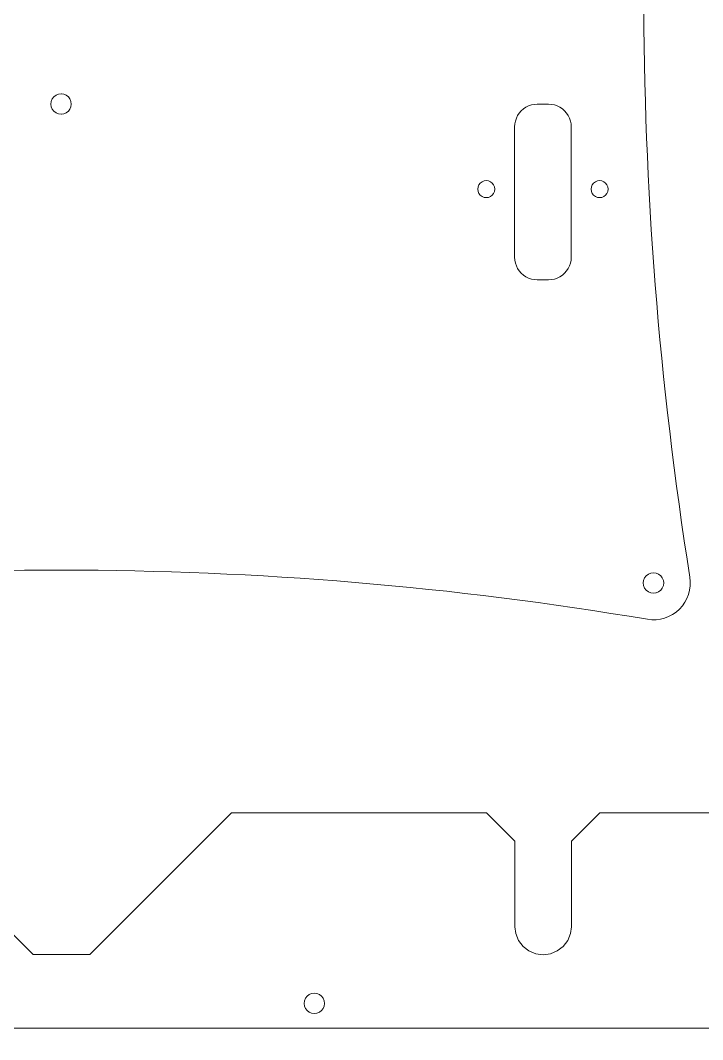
# Model space of a CAD drawing. Header units: millimetres. Extents: x -185 to 185, y -307 to 310.
# Drawn here: x -7.2 to 113.2, y -307.1 to -127.2 of the extents above; entities that cross this region are included whole.
import ezdxf

# ---------------------------------------------------------------- set-up
doc = ezdxf.new("R2010")
doc.units = ezdxf.units.MM
doc.header["$MEASUREMENT"] = 0
doc.layers.add('Layer 1', color=7, linetype='Continuous')
doc.layers.add('layer_1', color=7, linetype='Continuous')

msp = doc.modelspace()

# ---------------------------------------------------------------- linework, layer by layer
at = {"layer": 'Layer 1', "color": 250, "lineweight": 9}
msp.add_open_spline([(185.0211, -302.1421), (185.0211, -302.1421), (185.0211, 57.8579), (185.0211, 57.8579), (185.0211, 57.8579), (185.0211, 57.8579), (180.0211, 62.8579), (180.0211, 62.8579), (180.0211, 62.8579), (180.0211, 62.8579), (-179.9789, 62.8579), (-179.9789, 62.8579), (-179.9789, 62.8579), (-179.9789, 62.8579), (-184.9789, 57.8579), (-184.9789, 57.8579), (-184.9789, 57.8579), (-184.9789, 57.8579), (-184.9789, -302.3338), (-184.9789, -302.3338), (-184.9789, -302.3338), (-184.9789, -302.3338), (-179.9789, -307.1421), (-179.9789, -307.1421), (-179.9789, -307.1421), (-179.9789, -307.1421), (-159.9789, -307.1421), (-159.9789, -307.1421), (-159.9789, -307.1421), (-159.9789, -307.1421), (-157.9789, -305.1421), (-157.9789, -305.1421), (-157.9789, -305.1421), (-157.9789, -305.1421), (158.0211, -305.1421), (158.0211, -305.1421), (158.0211, -305.1421), (158.0211, -305.1421), (160.0211, -307.1421), (160.0211, -307.1421), (160.0211, -307.1421), (160.0211, -307.1421), (180.0211, -307.1421), (180.0211, -307.1421), (180.0211, -307.1421), (180.0211, -307.1421), (185.0211, -302.1421), (185.0211, -302.1421), (185.0211, -302.1421), (185.0211, -302.1421), (185.0211, -302.1421), (185.0211, -302.1421)], degree=3, knots=[0, 0, 0, 0, 0.07142857, 0.07142857, 0.07142857, 0.07142857, 0.14285714, 0.14285714, 0.14285714, 0.14285714, 0.21428571, 0.21428571, 0.21428571, 0.21428571, 0.28571429, 0.28571429, 0.28571429, 0.28571429, 0.35714286, 0.35714286, 0.35714286, 0.35714286, 0.42857143, 0.42857143, 0.42857143, 0.42857143, 0.5, 0.5, 0.5, 0.5, 0.57142857, 0.57142857, 0.57142857, 0.57142857, 0.64285714, 0.64285714, 0.64285714, 0.64285714, 0.71428571, 0.71428571, 0.71428571, 0.71428571, 0.78571429, 0.78571429, 0.78571429, 0.78571429, 0.85714286, 0.85714286, 0.85714286, 0.85714286, 1, 1, 1, 1], dxfattribs=at)
at = {"layer": 'layer_1', "color": 250, "lineweight": 9}
for points, knots in [([(130.0211, -262.1421), (130.0211, -262.1421), (125.0211, -267.1421), (125.0211, -267.1421), (125.0211, -267.1421), (125.0211, -267.1421), (95.0211, -267.1421), (95.0211, -267.1421), (95.0211, -267.1421), (95.0211, -267.1421), (90.0211, -272.1421), (90.0211, -272.1421), (90.0211, -272.1421), (90.0211, -272.1421), (90.0211, -287.2076), (90.0211, -287.2076), (90.0211, -287.2076), (90.0211, -287.2076), (89.8591, -288.4384), (89.8591, -288.4384), (89.8591, -288.4384), (89.8591, -288.4384), (89.3587, -289.6464), (89.3587, -289.6464), (89.3587, -289.6464), (89.3587, -289.6464), (88.5627, -290.6837), (88.5627, -290.6837), (88.5627, -290.6837), (88.5627, -290.6837), (87.5254, -291.4797), (87.5254, -291.4797), (87.5254, -291.4797), (87.5254, -291.4797), (86.3174, -291.98), (86.3174, -291.98), (86.3174, -291.98), (86.3174, -291.98), (85.0211, -292.1507), (85.0211, -292.1507), (85.0211, -292.1507), (85.0211, -292.1507), (83.7248, -291.98), (83.7248, -291.98), (83.7248, -291.98), (83.7248, -291.98), (82.5168, -291.4797), (82.5168, -291.4797), (82.5168, -291.4797), (82.5168, -291.4797), (81.4795, -290.6837), (81.4795, -290.6837), (81.4795, -290.6837), (81.4795, -290.6837), (80.6835, -289.6464), (80.6835, -289.6464), (80.6835, -289.6464), (80.6835, -289.6464), (80.1831, -288.4384), (80.1831, -288.4384), (80.1831, -288.4384), (80.1831, -288.4384), (80.0211, -287.2076), (80.0211, -287.2076), (80.0211, -287.2076), (80.0211, -287.2076), (80.0211, -272.1421), (80.0211, -272.1421), (80.0211, -272.1421), (80.0211, -272.1421), (75.0211, -267.1421), (75.0211, -267.1421), (75.0211, -267.1421), (75.0211, -267.1421), (30.0211, -267.1421), (30.0211, -267.1421), (30.0211, -267.1421), (30.0211, -267.1421), (5.0211, -292.1421), (5.0211, -292.1421), (5.0211, -292.1421), (5.0211, -292.1421), (-4.9789, -292.1421), (-4.9789, -292.1421), (-4.9789, -292.1421), (-4.9789, -292.1421), (-29.9789, -267.1421), (-29.9789, -267.1421), (-29.9789, -267.1421), (-29.9789, -267.1421), (-74.9789, -267.1421), (-74.9789, -267.1421), (-74.9789, -267.1421), (-74.9789, -267.1421), (-79.9789, -272.1421), (-79.9789, -272.1421), (-79.9789, -272.1421), (-79.9789, -272.1421), (-79.9789, -287.2076), (-79.9789, -287.2076), (-79.9789, -287.2076), (-79.9789, -287.2076), (-80.1409, -288.4384), (-80.1409, -288.4384), (-80.1409, -288.4384), (-80.1409, -288.4384), (-80.6413, -289.6464), (-80.6413, -289.6464), (-80.6413, -289.6464), (-80.6413, -289.6464), (-81.4372, -290.6837), (-81.4372, -290.6837), (-81.4372, -290.6837), (-81.4372, -290.6837), (-82.4746, -291.4797), (-82.4746, -291.4797), (-82.4746, -291.4797), (-82.4746, -291.4797), (-83.6825, -291.98), (-83.6825, -291.98), (-83.6825, -291.98), (-83.6825, -291.98), (-84.9789, -292.1507), (-84.9789, -292.1507), (-84.9789, -292.1507), (-84.9789, -292.1507), (-86.2752, -291.98), (-86.2752, -291.98), (-86.2752, -291.98), (-86.2752, -291.98), (-87.4832, -291.4797), (-87.4832, -291.4797), (-87.4832, -291.4797), (-87.4832, -291.4797), (-88.5205, -290.6837), (-88.5205, -290.6837), (-88.5205, -290.6837), (-88.5205, -290.6837), (-89.3165, -289.6464), (-89.3165, -289.6464), (-89.3165, -289.6464), (-89.3165, -289.6464), (-89.8168, -288.4384), (-89.8168, -288.4384), (-89.8168, -288.4384), (-89.8168, -288.4384), (-89.9789, -287.2076), (-89.9789, -287.2076), (-89.9789, -287.2076), (-89.9789, -287.2076), (-89.9789, -272.1421), (-89.9789, -272.1421), (-89.9789, -272.1421), (-89.9789, -272.1421), (-94.9789, -267.1421), (-94.9789, -267.1421), (-94.9789, -267.1421), (-94.9789, -267.1421), (-124.9789, -267.1421), (-124.9789, -267.1421), (-124.9789, -267.1421), (-124.9789, -267.1421), (-129.9789, -262.1421), (-129.9789, -262.1421), (-129.9789, -262.1421), (-129.9789, -262.1421), (-129.9789, 17.8579), (-129.9789, 17.8579), (-129.9789, 17.8579), (-129.9789, 17.8579), (-124.9789, 22.8579), (-124.9789, 22.8579), (-124.9789, 22.8579), (-124.9789, 22.8579), (125.0211, 22.8579), (125.0211, 22.8579), (125.0211, 22.8579), (125.0211, 22.8579), (130.0211, 17.8579), (130.0211, 17.8579), (130.0211, 17.8579), (130.0211, 17.8579), (130.0211, -262.1421), (130.0211, -262.1421), (130.0211, -262.1421), (130.0211, -262.1421), (130.0211, -262.1421), (130.0211, -262.1421)], [0, 0, 0, 0, 0.02083333, 0.02083333, 0.02083333, 0.02083333, 0.04166667, 0.04166667, 0.04166667, 0.04166667, 0.0625, 0.0625, 0.0625, 0.0625, 0.08333333, 0.08333333, 0.08333333, 0.08333333, 0.10416667, 0.10416667, 0.10416667, 0.10416667, 0.125, 0.125, 0.125, 0.125, 0.14583333, 0.14583333, 0.14583333, 0.14583333, 0.16666667, 0.16666667, 0.16666667, 0.16666667, 0.1875, 0.1875, 0.1875, 0.1875, 0.20833333, 0.20833333, 0.20833333, 0.20833333, 0.22916667, 0.22916667, 0.22916667, 0.22916667, 0.25, 0.25, 0.25, 0.25, 0.27083333, 0.27083333, 0.27083333, 0.27083333, 0.29166667, 0.29166667, 0.29166667, 0.29166667, 0.3125, 0.3125, 0.3125, 0.3125, 0.33333333, 0.33333333, 0.33333333, 0.33333333, 0.35416667, 0.35416667, 0.35416667, 0.35416667, 0.375, 0.375, 0.375, 0.375, 0.39583333, 0.39583333, 0.39583333, 0.39583333, 0.41666667, 0.41666667, 0.41666667, 0.41666667, 0.4375, 0.4375, 0.4375, 0.4375, 0.45833333, 0.45833333, 0.45833333, 0.45833333, 0.47916667, 0.47916667, 0.47916667, 0.47916667, 0.5, 0.5, 0.5, 0.5, 0.52083333, 0.52083333, 0.52083333, 0.52083333, 0.54166667, 0.54166667, 0.54166667, 0.54166667, 0.5625, 0.5625, 0.5625, 0.5625, 0.58333333, 0.58333333, 0.58333333, 0.58333333, 0.60416667, 0.60416667, 0.60416667, 0.60416667, 0.625, 0.625, 0.625, 0.625, 0.64583333, 0.64583333, 0.64583333, 0.64583333, 0.66666667, 0.66666667, 0.66666667, 0.66666667, 0.6875, 0.6875, 0.6875, 0.6875, 0.70833333, 0.70833333, 0.70833333, 0.70833333, 0.72916667, 0.72916667, 0.72916667, 0.72916667, 0.75, 0.75, 0.75, 0.75, 0.77083333, 0.77083333, 0.77083333, 0.77083333, 0.79166667, 0.79166667, 0.79166667, 0.79166667, 0.8125, 0.8125, 0.8125, 0.8125, 0.83333333, 0.83333333, 0.83333333, 0.83333333, 0.85416667, 0.85416667, 0.85416667, 0.85416667, 0.875, 0.875, 0.875, 0.875, 0.89583333, 0.89583333, 0.89583333, 0.89583333, 0.91666667, 0.91666667, 0.91666667, 0.91666667, 0.9375, 0.9375, 0.9375, 0.9375, 0.95833333, 0.95833333, 0.95833333, 0.95833333, 1, 1, 1, 1]), ([(110.9197, -225.5295), (100.0595, -156.9752), (100.0617, -87.118), (110.9197, -18.5634), (110.9197, -18.5634), (111.2471, -16.494), (110.5589, -14.3951), (109.0683, -12.9228), (109.0683, -12.9228), (107.5777, -11.4504), (105.4711, -10.7862), (103.4058, -11.1391), (103.4058, -11.1391), (34.9642, -22.8252), (-34.986, -22.8157), (-103.4258, -11.1186), (-103.4258, -11.1186), (-105.5097, -10.7628), (-107.6349, -11.4407), (-109.1264, -12.9388), (-109.1264, -12.9388), (-110.618, -14.4369), (-111.2885, -16.5645), (-110.9236, -18.6467), (-110.9236, -18.6467), (-98.9461, -87.0448), (-98.9488, -157.0268), (-110.9236, -225.4253), (-110.9236, -225.4253), (-111.2874, -227.5056), (-110.6199, -229.6314), (-109.1308, -231.1289), (-109.1308, -231.1289), (-107.6417, -232.6264), (-105.5202, -233.3078), (-103.4379, -232.9555), (-103.4379, -232.9555), (-34.9793, -221.3859), (34.9576, -221.3884), (103.4167, -232.9555), (103.4167, -232.9555), (105.4807, -233.304), (107.5847, -232.6389), (109.0722, -231.1662), (109.0722, -231.1662), (110.5597, -229.6935), (111.2475, -227.5968), (110.9197, -225.5295), (110.9197, -225.5295), (110.9197, -225.5295), (110.9197, -225.5295), (110.9197, -225.5295)], [0, 0, 0, 0, 0.07142857, 0.07142857, 0.07142857, 0.07142857, 0.14285714, 0.14285714, 0.14285714, 0.14285714, 0.21428571, 0.21428571, 0.21428571, 0.21428571, 0.28571429, 0.28571429, 0.28571429, 0.28571429, 0.35714286, 0.35714286, 0.35714286, 0.35714286, 0.42857143, 0.42857143, 0.42857143, 0.42857143, 0.5, 0.5, 0.5, 0.5, 0.57142857, 0.57142857, 0.57142857, 0.57142857, 0.64285714, 0.64285714, 0.64285714, 0.64285714, 0.71428571, 0.71428571, 0.71428571, 0.71428571, 0.78571429, 0.78571429, 0.78571429, 0.78571429, 0.85714286, 0.85714286, 0.85714286, 0.85714286, 1, 1, 1, 1]), ([(1.2249, -140.7493), (1.2249, -140.7493), (1.511, -141.122), (1.511, -141.122), (1.511, -141.122), (1.511, -141.122), (1.6909, -141.5561), (1.6909, -141.5561), (1.6909, -141.5561), (1.6909, -141.5561), (1.7523, -142.022), (1.7523, -142.022), (1.7523, -142.022), (1.7523, -142.022), (1.691, -142.4879), (1.691, -142.4879), (1.691, -142.4879), (1.691, -142.4879), (1.5113, -142.922), (1.5113, -142.922), (1.5113, -142.922), (1.5113, -142.922), (1.2253, -143.2949), (1.2253, -143.2949), (1.2253, -143.2949), (1.2253, -143.2949), (0.8525, -143.581), (0.8525, -143.581), (0.8525, -143.581), (0.8525, -143.581), (0.4184, -143.7609), (0.4184, -143.7609), (0.4184, -143.7609), (0.4184, -143.7609), (-0.0107, -143.8174), (-0.0107, -143.8174), (-0.0107, -143.8174), (-0.0107, -143.8174), (-0.0474, -143.8223), (-0.0474, -143.8223), (-0.0474, -143.8223), (-0.0474, -143.8223), (-0.5133, -143.761), (-0.5133, -143.761), (-0.5133, -143.761), (-0.5133, -143.761), (-0.9475, -143.5812), (-0.9475, -143.5812), (-0.9475, -143.5812), (-0.9475, -143.5812), (-1.3203, -143.2952), (-1.3203, -143.2952), (-1.3203, -143.2952), (-1.3203, -143.2952), (-1.6064, -142.9225), (-1.6064, -142.9225), (-1.6064, -142.9225), (-1.6064, -142.9225), (-1.7863, -142.4884), (-1.7863, -142.4884), (-1.7863, -142.4884), (-1.7863, -142.4884), (-1.8477, -142.0225), (-1.8477, -142.0225), (-1.8477, -142.0225), (-1.8477, -142.0225), (-1.7864, -141.5566), (-1.7864, -141.5566), (-1.7864, -141.5566), (-1.7864, -141.5566), (-1.6067, -141.1225), (-1.6067, -141.1225), (-1.6067, -141.1225), (-1.6067, -141.1225), (-1.3207, -140.7496), (-1.3207, -140.7496), (-1.3207, -140.7496), (-1.3207, -140.7496), (-0.9479, -140.4635), (-0.9479, -140.4635), (-0.9479, -140.4635), (-0.9479, -140.4635), (-0.5138, -140.2837), (-0.5138, -140.2837), (-0.5138, -140.2837), (-0.5138, -140.2837), (-0.0479, -140.2223), (-0.0479, -140.2223), (-0.0479, -140.2223), (-0.0479, -140.2223), (-0.0107, -140.2272), (-0.0107, -140.2272), (-0.0107, -140.2272), (-0.0107, -140.2272), (0.4179, -140.2835), (0.4179, -140.2835), (0.4179, -140.2835), (0.4179, -140.2835), (0.8521, -140.4633), (0.8521, -140.4633), (0.8521, -140.4633), (0.8521, -140.4633), (1.2249, -140.7493), (1.2249, -140.7493), (1.2249, -140.7493), (1.2249, -140.7493), (1.2249, -140.7493), (1.2249, -140.7493)], [0, 0, 0, 0, 0.03571429, 0.03571429, 0.03571429, 0.03571429, 0.07142857, 0.07142857, 0.07142857, 0.07142857, 0.10714286, 0.10714286, 0.10714286, 0.10714286, 0.14285714, 0.14285714, 0.14285714, 0.14285714, 0.17857143, 0.17857143, 0.17857143, 0.17857143, 0.21428571, 0.21428571, 0.21428571, 0.21428571, 0.25, 0.25, 0.25, 0.25, 0.28571429, 0.28571429, 0.28571429, 0.28571429, 0.32142857, 0.32142857, 0.32142857, 0.32142857, 0.35714286, 0.35714286, 0.35714286, 0.35714286, 0.39285714, 0.39285714, 0.39285714, 0.39285714, 0.42857143, 0.42857143, 0.42857143, 0.42857143, 0.46428571, 0.46428571, 0.46428571, 0.46428571, 0.5, 0.5, 0.5, 0.5, 0.53571429, 0.53571429, 0.53571429, 0.53571429, 0.57142857, 0.57142857, 0.57142857, 0.57142857, 0.60714286, 0.60714286, 0.60714286, 0.60714286, 0.64285714, 0.64285714, 0.64285714, 0.64285714, 0.67857143, 0.67857143, 0.67857143, 0.67857143, 0.71428571, 0.71428571, 0.71428571, 0.71428571, 0.75, 0.75, 0.75, 0.75, 0.78571429, 0.78571429, 0.78571429, 0.78571429, 0.82142857, 0.82142857, 0.82142857, 0.82142857, 0.85714286, 0.85714286, 0.85714286, 0.85714286, 0.89285714, 0.89285714, 0.89285714, 0.89285714, 0.92857143, 0.92857143, 0.92857143, 0.92857143, 1, 1, 1, 1]), ([(88.4244, -142.8697), (88.4244, -142.8697), (88.8177, -143.2147), (88.8177, -143.2147), (88.8177, -143.2147), (88.8177, -143.2147), (89.1627, -143.608), (89.1627, -143.608), (89.1627, -143.608), (89.1627, -143.608), (89.4534, -144.0431), (89.4534, -144.0431), (89.4534, -144.0431), (89.4534, -144.0431), (89.6848, -144.5124), (89.6848, -144.5124), (89.6848, -144.5124), (89.6848, -144.5124), (89.853, -145.0078), (89.853, -145.0078), (89.853, -145.0078), (89.853, -145.0078), (89.9551, -145.521), (89.9551, -145.521), (89.9551, -145.521), (89.9551, -145.521), (89.9893, -146.0431), (89.9893, -146.0431), (89.9893, -146.0431), (89.9893, -146.0431), (89.9893, -169.0431), (89.9893, -169.0431), (89.9893, -169.0431), (89.9893, -169.0431), (89.9551, -169.5652), (89.9551, -169.5652), (89.9551, -169.5652), (89.9551, -169.5652), (89.853, -170.0784), (89.853, -170.0784), (89.853, -170.0784), (89.853, -170.0784), (89.6848, -170.5738), (89.6848, -170.5738), (89.6848, -170.5738), (89.6848, -170.5738), (89.4534, -171.0431), (89.4534, -171.0431), (89.4534, -171.0431), (89.4534, -171.0431), (89.1627, -171.4781), (89.1627, -171.4781), (89.1627, -171.4781), (89.1627, -171.4781), (88.8177, -171.8715), (88.8177, -171.8715), (88.8177, -171.8715), (88.8177, -171.8715), (88.4244, -172.2165), (88.4244, -172.2165), (88.4244, -172.2165), (88.4244, -172.2165), (87.9893, -172.5072), (87.9893, -172.5072), (87.9893, -172.5072), (87.9893, -172.5072), (87.5201, -172.7386), (87.5201, -172.7386), (87.5201, -172.7386), (87.5201, -172.7386), (87.0246, -172.9068), (87.0246, -172.9068), (87.0246, -172.9068), (87.0246, -172.9068), (86.5114, -173.0089), (86.5114, -173.0089), (86.5114, -173.0089), (86.5114, -173.0089), (85.9893, -173.0431), (85.9893, -173.0431), (85.9893, -173.0431), (85.9893, -173.0431), (83.9893, -173.0431), (83.9893, -173.0431), (83.9893, -173.0431), (83.9893, -173.0431), (83.4672, -173.0089), (83.4672, -173.0089), (83.4672, -173.0089), (83.4672, -173.0089), (82.954, -172.9068), (82.954, -172.9068), (82.954, -172.9068), (82.954, -172.9068), (82.4586, -172.7386), (82.4586, -172.7386), (82.4586, -172.7386), (82.4586, -172.7386), (81.9893, -172.5072), (81.9893, -172.5072), (81.9893, -172.5072), (81.9893, -172.5072), (81.5543, -172.2165), (81.5543, -172.2165), (81.5543, -172.2165), (81.5543, -172.2165), (81.1609, -171.8715), (81.1609, -171.8715), (81.1609, -171.8715), (81.1609, -171.8715), (80.8159, -171.4781), (80.8159, -171.4781), (80.8159, -171.4781), (80.8159, -171.4781), (80.5252, -171.0431), (80.5252, -171.0431), (80.5252, -171.0431), (80.5252, -171.0431), (80.2938, -170.5738), (80.2938, -170.5738), (80.2938, -170.5738), (80.2938, -170.5738), (80.1256, -170.0784), (80.1256, -170.0784), (80.1256, -170.0784), (80.1256, -170.0784), (80.0235, -169.5652), (80.0235, -169.5652), (80.0235, -169.5652), (80.0235, -169.5652), (79.9893, -169.0431), (79.9893, -169.0431), (79.9893, -169.0431), (79.9893, -169.0431), (79.9893, -146.0431), (79.9893, -146.0431), (79.9893, -146.0431), (79.9893, -146.0431), (80.0235, -145.521), (80.0235, -145.521), (80.0235, -145.521), (80.0235, -145.521), (80.1256, -145.0078), (80.1256, -145.0078), (80.1256, -145.0078), (80.1256, -145.0078), (80.2938, -144.5124), (80.2938, -144.5124), (80.2938, -144.5124), (80.2938, -144.5124), (80.5252, -144.0431), (80.5252, -144.0431), (80.5252, -144.0431), (80.5252, -144.0431), (80.8159, -143.608), (80.8159, -143.608), (80.8159, -143.608), (80.8159, -143.608), (81.1609, -143.2147), (81.1609, -143.2147), (81.1609, -143.2147), (81.1609, -143.2147), (81.5543, -142.8697), (81.5543, -142.8697), (81.5543, -142.8697), (81.5543, -142.8697), (81.9893, -142.579), (81.9893, -142.579), (81.9893, -142.579), (81.9893, -142.579), (82.4586, -142.3476), (82.4586, -142.3476), (82.4586, -142.3476), (82.4586, -142.3476), (82.954, -142.1794), (82.954, -142.1794), (82.954, -142.1794), (82.954, -142.1794), (83.4672, -142.0773), (83.4672, -142.0773), (83.4672, -142.0773), (83.4672, -142.0773), (83.9893, -142.0431), (83.9893, -142.0431), (83.9893, -142.0431), (83.9893, -142.0431), (85.9893, -142.0431), (85.9893, -142.0431), (85.9893, -142.0431), (85.9893, -142.0431), (86.5114, -142.0773), (86.5114, -142.0773), (86.5114, -142.0773), (86.5114, -142.0773), (87.0246, -142.1794), (87.0246, -142.1794), (87.0246, -142.1794), (87.0246, -142.1794), (87.5201, -142.3476), (87.5201, -142.3476), (87.5201, -142.3476), (87.5201, -142.3476), (87.9893, -142.579), (87.9893, -142.579), (87.9893, -142.579), (87.9893, -142.579), (88.4244, -142.8697), (88.4244, -142.8697), (88.4244, -142.8697), (88.4244, -142.8697), (88.4244, -142.8697), (88.4244, -142.8697)], [0, 0, 0, 0, 0.01851852, 0.01851852, 0.01851852, 0.01851852, 0.03703704, 0.03703704, 0.03703704, 0.03703704, 0.05555556, 0.05555556, 0.05555556, 0.05555556, 0.07407407, 0.07407407, 0.07407407, 0.07407407, 0.09259259, 0.09259259, 0.09259259, 0.09259259, 0.11111111, 0.11111111, 0.11111111, 0.11111111, 0.12962963, 0.12962963, 0.12962963, 0.12962963, 0.14814815, 0.14814815, 0.14814815, 0.14814815, 0.16666667, 0.16666667, 0.16666667, 0.16666667, 0.18518519, 0.18518519, 0.18518519, 0.18518519, 0.2037037, 0.2037037, 0.2037037, 0.2037037, 0.22222222, 0.22222222, 0.22222222, 0.22222222, 0.24074074, 0.24074074, 0.24074074, 0.24074074, 0.25925926, 0.25925926, 0.25925926, 0.25925926, 0.27777778, 0.27777778, 0.27777778, 0.27777778, 0.2962963, 0.2962963, 0.2962963, 0.2962963, 0.31481481, 0.31481481, 0.31481481, 0.31481481, 0.33333333, 0.33333333, 0.33333333, 0.33333333, 0.35185185, 0.35185185, 0.35185185, 0.35185185, 0.37037037, 0.37037037, 0.37037037, 0.37037037, 0.38888889, 0.38888889, 0.38888889, 0.38888889, 0.40740741, 0.40740741, 0.40740741, 0.40740741, 0.42592593, 0.42592593, 0.42592593, 0.42592593, 0.44444444, 0.44444444, 0.44444444, 0.44444444, 0.46296296, 0.46296296, 0.46296296, 0.46296296, 0.48148148, 0.48148148, 0.48148148, 0.48148148, 0.5, 0.5, 0.5, 0.5, 0.51851852, 0.51851852, 0.51851852, 0.51851852, 0.53703704, 0.53703704, 0.53703704, 0.53703704, 0.55555556, 0.55555556, 0.55555556, 0.55555556, 0.57407407, 0.57407407, 0.57407407, 0.57407407, 0.59259259, 0.59259259, 0.59259259, 0.59259259, 0.61111111, 0.61111111, 0.61111111, 0.61111111, 0.62962963, 0.62962963, 0.62962963, 0.62962963, 0.64814815, 0.64814815, 0.64814815, 0.64814815, 0.66666667, 0.66666667, 0.66666667, 0.66666667, 0.68518519, 0.68518519, 0.68518519, 0.68518519, 0.7037037, 0.7037037, 0.7037037, 0.7037037, 0.72222222, 0.72222222, 0.72222222, 0.72222222, 0.74074074, 0.74074074, 0.74074074, 0.74074074, 0.75925926, 0.75925926, 0.75925926, 0.75925926, 0.77777778, 0.77777778, 0.77777778, 0.77777778, 0.7962963, 0.7962963, 0.7962963, 0.7962963, 0.81481481, 0.81481481, 0.81481481, 0.81481481, 0.83333333, 0.83333333, 0.83333333, 0.83333333, 0.85185185, 0.85185185, 0.85185185, 0.85185185, 0.87037037, 0.87037037, 0.87037037, 0.87037037, 0.88888889, 0.88888889, 0.88888889, 0.88888889, 0.90740741, 0.90740741, 0.90740741, 0.90740741, 0.92592593, 0.92592593, 0.92592593, 0.92592593, 0.94444444, 0.94444444, 0.94444444, 0.94444444, 0.96296296, 0.96296296, 0.96296296, 0.96296296, 1, 1, 1, 1]), ([(76.2884, -156.2861), (76.2884, -156.2861), (76.4382, -156.6478), (76.4382, -156.6478), (76.4382, -156.6478), (76.4382, -156.6478), (76.4893, -157.0361), (76.4893, -157.0361), (76.4893, -157.0361), (76.4893, -157.0361), (76.4382, -157.4243), (76.4382, -157.4243), (76.4382, -157.4243), (76.4382, -157.4243), (76.2884, -157.7861), (76.2884, -157.7861), (76.2884, -157.7861), (76.2884, -157.7861), (76.05, -158.0967), (76.05, -158.0967), (76.05, -158.0967), (76.05, -158.0967), (75.7393, -158.3351), (75.7393, -158.3351), (75.7393, -158.3351), (75.7393, -158.3351), (75.3775, -158.4849), (75.3775, -158.4849), (75.3775, -158.4849), (75.3775, -158.4849), (74.9893, -158.5361), (74.9893, -158.5361), (74.9893, -158.5361), (74.9893, -158.5361), (74.6011, -158.4849), (74.6011, -158.4849), (74.6011, -158.4849), (74.6011, -158.4849), (74.2393, -158.3351), (74.2393, -158.3351), (74.2393, -158.3351), (74.2393, -158.3351), (73.9287, -158.0967), (73.9287, -158.0967), (73.9287, -158.0967), (73.9287, -158.0967), (73.6903, -157.7861), (73.6903, -157.7861), (73.6903, -157.7861), (73.6903, -157.7861), (73.5404, -157.4243), (73.5404, -157.4243), (73.5404, -157.4243), (73.5404, -157.4243), (73.4893, -157.0361), (73.4893, -157.0361), (73.4893, -157.0361), (73.4893, -157.0361), (73.5404, -156.6478), (73.5404, -156.6478), (73.5404, -156.6478), (73.5404, -156.6478), (73.6903, -156.2861), (73.6903, -156.2861), (73.6903, -156.2861), (73.6903, -156.2861), (73.9287, -155.9754), (73.9287, -155.9754), (73.9287, -155.9754), (73.9287, -155.9754), (74.2393, -155.737), (74.2393, -155.737), (74.2393, -155.737), (74.2393, -155.737), (74.6011, -155.5872), (74.6011, -155.5872), (74.6011, -155.5872), (74.6011, -155.5872), (74.9893, -155.5361), (74.9893, -155.5361), (74.9893, -155.5361), (74.9893, -155.5361), (75.3775, -155.5872), (75.3775, -155.5872), (75.3775, -155.5872), (75.3775, -155.5872), (75.7393, -155.737), (75.7393, -155.737), (75.7393, -155.737), (75.7393, -155.737), (76.05, -155.9754), (76.05, -155.9754), (76.05, -155.9754), (76.05, -155.9754), (76.2884, -156.2861), (76.2884, -156.2861), (76.2884, -156.2861), (76.2884, -156.2861), (76.2884, -156.2861), (76.2884, -156.2861)], [0, 0, 0, 0, 0.03846154, 0.03846154, 0.03846154, 0.03846154, 0.07692308, 0.07692308, 0.07692308, 0.07692308, 0.11538462, 0.11538462, 0.11538462, 0.11538462, 0.15384615, 0.15384615, 0.15384615, 0.15384615, 0.19230769, 0.19230769, 0.19230769, 0.19230769, 0.23076923, 0.23076923, 0.23076923, 0.23076923, 0.26923077, 0.26923077, 0.26923077, 0.26923077, 0.30769231, 0.30769231, 0.30769231, 0.30769231, 0.34615385, 0.34615385, 0.34615385, 0.34615385, 0.38461538, 0.38461538, 0.38461538, 0.38461538, 0.42307692, 0.42307692, 0.42307692, 0.42307692, 0.46153846, 0.46153846, 0.46153846, 0.46153846, 0.5, 0.5, 0.5, 0.5, 0.53846154, 0.53846154, 0.53846154, 0.53846154, 0.57692308, 0.57692308, 0.57692308, 0.57692308, 0.61538462, 0.61538462, 0.61538462, 0.61538462, 0.65384615, 0.65384615, 0.65384615, 0.65384615, 0.69230769, 0.69230769, 0.69230769, 0.69230769, 0.73076923, 0.73076923, 0.73076923, 0.73076923, 0.76923077, 0.76923077, 0.76923077, 0.76923077, 0.80769231, 0.80769231, 0.80769231, 0.80769231, 0.84615385, 0.84615385, 0.84615385, 0.84615385, 0.88461538, 0.88461538, 0.88461538, 0.88461538, 0.92307692, 0.92307692, 0.92307692, 0.92307692, 1, 1, 1, 1]), ([(96.2884, -156.2861), (96.2884, -156.2861), (96.4382, -156.6478), (96.4382, -156.6478), (96.4382, -156.6478), (96.4382, -156.6478), (96.4893, -157.0361), (96.4893, -157.0361), (96.4893, -157.0361), (96.4893, -157.0361), (96.4382, -157.4243), (96.4382, -157.4243), (96.4382, -157.4243), (96.4382, -157.4243), (96.2884, -157.7861), (96.2884, -157.7861), (96.2884, -157.7861), (96.2884, -157.7861), (96.05, -158.0967), (96.05, -158.0967), (96.05, -158.0967), (96.05, -158.0967), (95.7393, -158.3351), (95.7393, -158.3351), (95.7393, -158.3351), (95.7393, -158.3351), (95.3775, -158.4849), (95.3775, -158.4849), (95.3775, -158.4849), (95.3775, -158.4849), (94.9893, -158.5361), (94.9893, -158.5361), (94.9893, -158.5361), (94.9893, -158.5361), (94.6011, -158.4849), (94.6011, -158.4849), (94.6011, -158.4849), (94.6011, -158.4849), (94.2393, -158.3351), (94.2393, -158.3351), (94.2393, -158.3351), (94.2393, -158.3351), (93.9287, -158.0967), (93.9287, -158.0967), (93.9287, -158.0967), (93.9287, -158.0967), (93.6903, -157.7861), (93.6903, -157.7861), (93.6903, -157.7861), (93.6903, -157.7861), (93.5404, -157.4243), (93.5404, -157.4243), (93.5404, -157.4243), (93.5404, -157.4243), (93.4893, -157.0361), (93.4893, -157.0361), (93.4893, -157.0361), (93.4893, -157.0361), (93.5404, -156.6478), (93.5404, -156.6478), (93.5404, -156.6478), (93.5404, -156.6478), (93.6903, -156.2861), (93.6903, -156.2861), (93.6903, -156.2861), (93.6903, -156.2861), (93.9287, -155.9754), (93.9287, -155.9754), (93.9287, -155.9754), (93.9287, -155.9754), (94.2393, -155.737), (94.2393, -155.737), (94.2393, -155.737), (94.2393, -155.737), (94.6011, -155.5872), (94.6011, -155.5872), (94.6011, -155.5872), (94.6011, -155.5872), (94.9893, -155.5361), (94.9893, -155.5361), (94.9893, -155.5361), (94.9893, -155.5361), (95.3775, -155.5872), (95.3775, -155.5872), (95.3775, -155.5872), (95.3775, -155.5872), (95.7393, -155.737), (95.7393, -155.737), (95.7393, -155.737), (95.7393, -155.737), (96.05, -155.9754), (96.05, -155.9754), (96.05, -155.9754), (96.05, -155.9754), (96.2884, -156.2861), (96.2884, -156.2861), (96.2884, -156.2861), (96.2884, -156.2861), (96.2884, -156.2861), (96.2884, -156.2861)], [0, 0, 0, 0, 0.03846154, 0.03846154, 0.03846154, 0.03846154, 0.07692308, 0.07692308, 0.07692308, 0.07692308, 0.11538462, 0.11538462, 0.11538462, 0.11538462, 0.15384615, 0.15384615, 0.15384615, 0.15384615, 0.19230769, 0.19230769, 0.19230769, 0.19230769, 0.23076923, 0.23076923, 0.23076923, 0.23076923, 0.26923077, 0.26923077, 0.26923077, 0.26923077, 0.30769231, 0.30769231, 0.30769231, 0.30769231, 0.34615385, 0.34615385, 0.34615385, 0.34615385, 0.38461538, 0.38461538, 0.38461538, 0.38461538, 0.42307692, 0.42307692, 0.42307692, 0.42307692, 0.46153846, 0.46153846, 0.46153846, 0.46153846, 0.5, 0.5, 0.5, 0.5, 0.53846154, 0.53846154, 0.53846154, 0.53846154, 0.57692308, 0.57692308, 0.57692308, 0.57692308, 0.61538462, 0.61538462, 0.61538462, 0.61538462, 0.65384615, 0.65384615, 0.65384615, 0.65384615, 0.69230769, 0.69230769, 0.69230769, 0.69230769, 0.73076923, 0.73076923, 0.73076923, 0.73076923, 0.76923077, 0.76923077, 0.76923077, 0.76923077, 0.80769231, 0.80769231, 0.80769231, 0.80769231, 0.84615385, 0.84615385, 0.84615385, 0.84615385, 0.88461538, 0.88461538, 0.88461538, 0.88461538, 0.92307692, 0.92307692, 0.92307692, 0.92307692, 1, 1, 1, 1]), ([(106.0585, -225.6464), (106.0585, -225.6464), (106.2384, -226.0806), (106.2384, -226.0806), (106.2384, -226.0806), (106.2384, -226.0806), (106.2997, -226.5464), (106.2997, -226.5464), (106.2997, -226.5464), (106.2997, -226.5464), (106.2384, -227.0123), (106.2384, -227.0123), (106.2384, -227.0123), (106.2384, -227.0123), (106.1412, -227.2469), (106.1412, -227.2469), (106.1412, -227.2469), (106.1412, -227.2469), (106.0585, -227.4464), (106.0585, -227.4464), (106.0585, -227.4464), (106.0585, -227.4464), (105.7725, -227.8192), (105.7725, -227.8192), (105.7725, -227.8192), (105.7725, -227.8192), (105.3997, -228.1053), (105.3997, -228.1053), (105.3997, -228.1053), (105.3997, -228.1053), (104.9656, -228.2851), (104.9656, -228.2851), (104.9656, -228.2851), (104.9656, -228.2851), (104.919, -228.286), (104.919, -228.286), (104.919, -228.286), (104.919, -228.286), (104.4997, -228.3464), (104.4997, -228.3464), (104.4997, -228.3464), (104.4997, -228.3464), (104.0338, -228.2851), (104.0338, -228.2851), (104.0338, -228.2851), (104.0338, -228.2851), (103.5997, -228.1053), (103.5997, -228.1053), (103.5997, -228.1053), (103.5997, -228.1053), (103.2269, -227.8192), (103.2269, -227.8192), (103.2269, -227.8192), (103.2269, -227.8192), (102.9409, -227.4464), (102.9409, -227.4464), (102.9409, -227.4464), (102.9409, -227.4464), (102.761, -227.0123), (102.761, -227.0123), (102.761, -227.0123), (102.761, -227.0123), (102.6997, -226.5464), (102.6997, -226.5464), (102.6997, -226.5464), (102.6997, -226.5464), (102.761, -226.0806), (102.761, -226.0806), (102.761, -226.0806), (102.761, -226.0806), (102.9409, -225.6464), (102.9409, -225.6464), (102.9409, -225.6464), (102.9409, -225.6464), (103.2269, -225.2736), (103.2269, -225.2736), (103.2269, -225.2736), (103.2269, -225.2736), (103.5997, -224.9876), (103.5997, -224.9876), (103.5997, -224.9876), (103.5997, -224.9876), (104.0338, -224.8078), (104.0338, -224.8078), (104.0338, -224.8078), (104.0338, -224.8078), (104.4997, -224.7464), (104.4997, -224.7464), (104.4997, -224.7464), (104.4997, -224.7464), (104.9656, -224.8078), (104.9656, -224.8078), (104.9656, -224.8078), (104.9656, -224.8078), (105.3997, -224.9876), (105.3997, -224.9876), (105.3997, -224.9876), (105.3997, -224.9876), (105.7725, -225.2736), (105.7725, -225.2736), (105.7725, -225.2736), (105.7725, -225.2736), (106.0585, -225.6464), (106.0585, -225.6464), (106.0585, -225.6464), (106.0585, -225.6464), (106.0585, -225.6464), (106.0585, -225.6464)], [0, 0, 0, 0, 0.03571429, 0.03571429, 0.03571429, 0.03571429, 0.07142857, 0.07142857, 0.07142857, 0.07142857, 0.10714286, 0.10714286, 0.10714286, 0.10714286, 0.14285714, 0.14285714, 0.14285714, 0.14285714, 0.17857143, 0.17857143, 0.17857143, 0.17857143, 0.21428571, 0.21428571, 0.21428571, 0.21428571, 0.25, 0.25, 0.25, 0.25, 0.28571429, 0.28571429, 0.28571429, 0.28571429, 0.32142857, 0.32142857, 0.32142857, 0.32142857, 0.35714286, 0.35714286, 0.35714286, 0.35714286, 0.39285714, 0.39285714, 0.39285714, 0.39285714, 0.42857143, 0.42857143, 0.42857143, 0.42857143, 0.46428571, 0.46428571, 0.46428571, 0.46428571, 0.5, 0.5, 0.5, 0.5, 0.53571429, 0.53571429, 0.53571429, 0.53571429, 0.57142857, 0.57142857, 0.57142857, 0.57142857, 0.60714286, 0.60714286, 0.60714286, 0.60714286, 0.64285714, 0.64285714, 0.64285714, 0.64285714, 0.67857143, 0.67857143, 0.67857143, 0.67857143, 0.71428571, 0.71428571, 0.71428571, 0.71428571, 0.75, 0.75, 0.75, 0.75, 0.78571429, 0.78571429, 0.78571429, 0.78571429, 0.82142857, 0.82142857, 0.82142857, 0.82142857, 0.85714286, 0.85714286, 0.85714286, 0.85714286, 0.89285714, 0.89285714, 0.89285714, 0.89285714, 0.92857143, 0.92857143, 0.92857143, 0.92857143, 1, 1, 1, 1]), ([(46.426, -300.747), (46.426, -300.747), (46.3647, -301.2128), (46.3647, -301.2128), (46.3647, -301.2128), (46.3647, -301.2128), (46.1849, -301.647), (46.1849, -301.647), (46.1849, -301.647), (46.1849, -301.647), (45.8988, -302.0198), (45.8988, -302.0198), (45.8988, -302.0198), (45.8988, -302.0198), (45.526, -302.3058), (45.526, -302.3058), (45.526, -302.3058), (45.526, -302.3058), (45.0919, -302.4856), (45.0919, -302.4856), (45.0919, -302.4856), (45.0919, -302.4856), (44.626, -302.547), (44.626, -302.547), (44.626, -302.547), (44.626, -302.547), (44.1601, -302.4856), (44.1601, -302.4856), (44.1601, -302.4856), (44.1601, -302.4856), (43.726, -302.3058), (43.726, -302.3058), (43.726, -302.3058), (43.726, -302.3058), (43.3532, -302.0198), (43.3532, -302.0198), (43.3532, -302.0198), (43.3532, -302.0198), (43.0672, -301.647), (43.0672, -301.647), (43.0672, -301.647), (43.0672, -301.647), (42.8873, -301.2128), (42.8873, -301.2128), (42.8873, -301.2128), (42.8873, -301.2128), (42.826, -300.747), (42.826, -300.747), (42.826, -300.747), (42.826, -300.747), (42.8873, -300.2811), (42.8873, -300.2811), (42.8873, -300.2811), (42.8873, -300.2811), (43.0672, -299.847), (43.0672, -299.847), (43.0672, -299.847), (43.0672, -299.847), (43.3532, -299.4742), (43.3532, -299.4742), (43.3532, -299.4742), (43.3532, -299.4742), (43.726, -299.1881), (43.726, -299.1881), (43.726, -299.1881), (43.726, -299.1881), (44.1601, -299.0083), (44.1601, -299.0083), (44.1601, -299.0083), (44.1601, -299.0083), (44.626, -298.947), (44.626, -298.947), (44.626, -298.947), (44.626, -298.947), (45.0919, -299.0083), (45.0919, -299.0083), (45.0919, -299.0083), (45.0919, -299.0083), (45.526, -299.1881), (45.526, -299.1881), (45.526, -299.1881), (45.526, -299.1881), (45.8988, -299.4742), (45.8988, -299.4742), (45.8988, -299.4742), (45.8988, -299.4742), (46.1849, -299.847), (46.1849, -299.847), (46.1849, -299.847), (46.1849, -299.847), (46.3647, -300.2811), (46.3647, -300.2811), (46.3647, -300.2811), (46.3647, -300.2811), (46.426, -300.747), (46.426, -300.747), (46.426, -300.747), (46.426, -300.747), (46.426, -300.747), (46.426, -300.747)], [0, 0, 0, 0, 0.03846154, 0.03846154, 0.03846154, 0.03846154, 0.07692308, 0.07692308, 0.07692308, 0.07692308, 0.11538462, 0.11538462, 0.11538462, 0.11538462, 0.15384615, 0.15384615, 0.15384615, 0.15384615, 0.19230769, 0.19230769, 0.19230769, 0.19230769, 0.23076923, 0.23076923, 0.23076923, 0.23076923, 0.26923077, 0.26923077, 0.26923077, 0.26923077, 0.30769231, 0.30769231, 0.30769231, 0.30769231, 0.34615385, 0.34615385, 0.34615385, 0.34615385, 0.38461538, 0.38461538, 0.38461538, 0.38461538, 0.42307692, 0.42307692, 0.42307692, 0.42307692, 0.46153846, 0.46153846, 0.46153846, 0.46153846, 0.5, 0.5, 0.5, 0.5, 0.53846154, 0.53846154, 0.53846154, 0.53846154, 0.57692308, 0.57692308, 0.57692308, 0.57692308, 0.61538462, 0.61538462, 0.61538462, 0.61538462, 0.65384615, 0.65384615, 0.65384615, 0.65384615, 0.69230769, 0.69230769, 0.69230769, 0.69230769, 0.73076923, 0.73076923, 0.73076923, 0.73076923, 0.76923077, 0.76923077, 0.76923077, 0.76923077, 0.80769231, 0.80769231, 0.80769231, 0.80769231, 0.84615385, 0.84615385, 0.84615385, 0.84615385, 0.88461538, 0.88461538, 0.88461538, 0.88461538, 0.92307692, 0.92307692, 0.92307692, 0.92307692, 1, 1, 1, 1])]:
    msp.add_open_spline(points, degree=3, knots=knots, dxfattribs=at)

doc.saveas('drawing.dxf')
